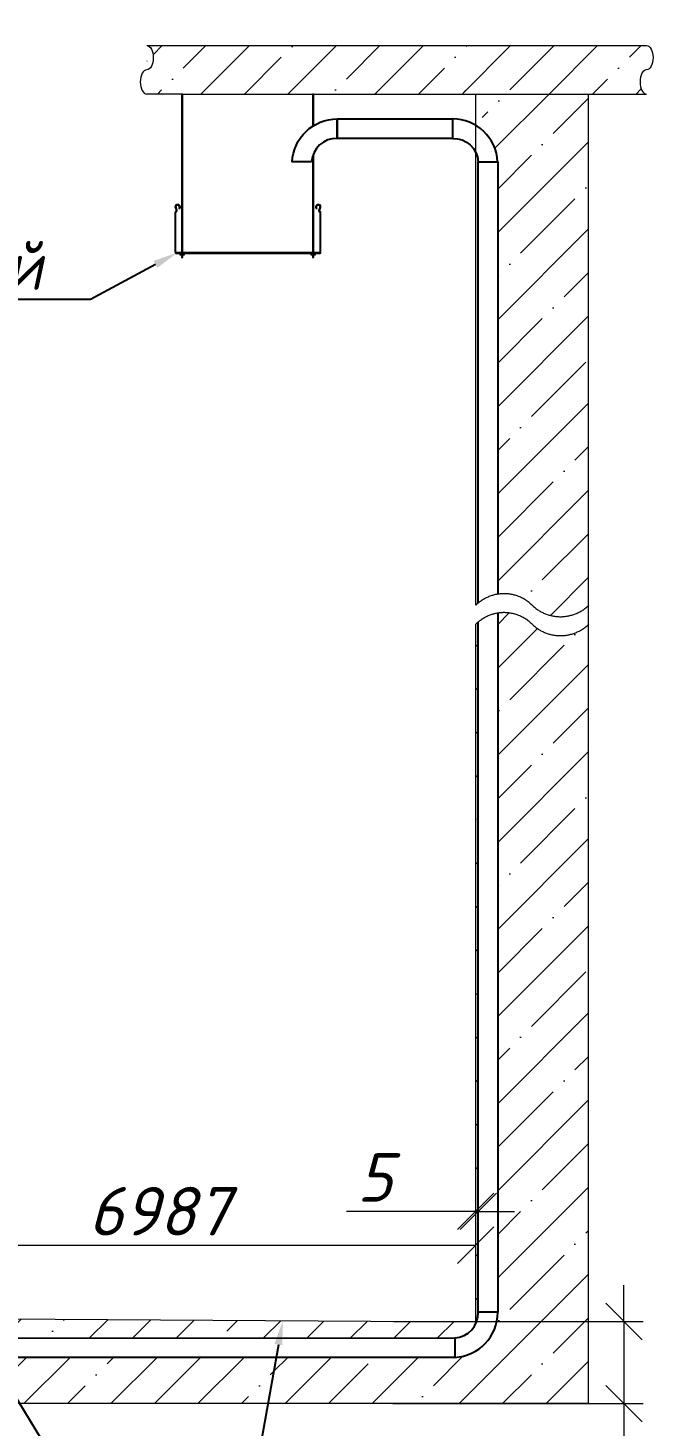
# Model space of a CAD drawing. Header units: millimetres. Extents: x 4247 to 622543, y -201358 to 142419.
# Drawn here: x 245658 to 246947, y -166011 to -163129 of the extents above; entities that cross this region are included whole.
import ezdxf
from ezdxf import colors
from ezdxf.entities.mleader import LeaderData, LeaderLine
from ezdxf.math import Vec2, Vec3

# ---------------------------------------------------------------- set-up
doc = ezdxf.new("R2010")
doc.units = ezdxf.units.MM
doc.linetypes.add('0', pattern=[0])
doc.linetypes.add('ADSK_Линии сетки армирования', pattern=[450, 300, -150])
doc.layers.get('DEFPOINTS').update_dxf_attribs({"color": 252, "lineweight": 9})
doc.layers.add('PDF _Геометрия', color=7, linetype='Continuous')
doc.styles.add('ISOCPEUR100', font='isocpeur.ttf', dxfattribs={"oblique": 15, "height": 100})
doc.styles.add('ISOCPEUR_I', font='isocpeui.ttf', dxfattribs={"width": 0.8, "height": 250})
doc.dimstyles.new('Размеры_text_m75', dxfattribs={"dimtxt": 100, "dimasz": 75, "dimexe": 40, "dimexo": 0, "dimgap": 20, "dimtad": 1, "dimdec": 0, "dimzin": 0, "dimdsep": 46, "dimtxsty": 'ISOCPEUR100', "dimblk": 'OBLIQUE', "dimcen": 1, "dimclrd": 202, "dimclre": 202, "dimclrt": 202, "dimadec": 0, "dimazin": 0, "dimtfac": 1, "dimtdec": 0, "dimtix": 1, "dimtmove": 0, "dimatfit": 0, "dimfxl": 50, "dimtolj": 1, "dimtzin": 0, "dimlwd": 9, "dimlwe": 9, "dimarcsym": 0})
pattern_1 = [(45, (264073.15, -163166.6), (-89.80256, 89.80256), []), (45, (264162.95, -163166.6), (-89.80256, 89.80256), [158.75, -31.75, 0, -31.75])]
pattern_2 = [(45, (264073.15025, -163166.59382), (-0.224506403, 0.224506403), [])]

# ---------------------------------------------------------------- blocks, each defined once
blk = doc.blocks.new('*U48')
at = {"color": 0, "linetype": 'ByBlock', "lineweight": -2}
for p, q in [((-149, 91.9), (-147.7, 90.4)), ((-147.2, 90.8), (-148.4, 92.4)), ((-142, 91.9), (-141.5, 91.4)), ((141.5, 91.4), (142, 91.9)), ((148.4, 92.4), (147.2, 90.8)), ((147.7, 90.4), (149, 91.9)), ((-150, 83.7), (-150, 1.5)), ((-149.3, 1.5), (-149.3, 83.7)), ((149.3, 83.7), (149.3, 1.5)), ((150, 1.5), (150, 83.7)), ((148.5, 0.7), (-148.5, 0.7)), ((-148.5, 0), (148.5, 0))]:
    blk.add_line(p, q, dxfattribs=at)
for centre, radius, start, end in [((-145, 95), 5, 314.427, 217.7596), ((-145, 95), 4.3, 314.427, 217.7596), ((-150.1, 88.5), 3, 298.2115, 37.7596), ((-150.1, 88.5), 3.7, 298.2115, 37.7596), ((145, 95), 5, 322.2404, 225.573), ((145, 95), 4.3, 322.2404, 225.573), ((150.1, 88.5), 3.7, 142.2404, 241.7885), ((150.1, 88.5), 3, 142.2404, 241.7885), ((-147.5, 83.7), 2.5, 118.2115, 180), ((-147.5, 83.7), 1.8, 118.2115, 180), ((147.5, 83.7), 1.8, 0, 61.7885), ((147.5, 83.7), 2.5, 0, 61.7885), ((-148.5, 1.5), 1.5, 180, 270), ((-148.5, 1.5), 0.8, 180, 270), ((148.5, 1.5), 0.8, 270, 0), ((148.5, 1.5), 1.5, 270, 0)]:
    blk.add_arc(centre, radius, start, end, dxfattribs=at)
blk = doc.blocks.new('_Oblique')
at = {"color": 0, "linetype": 'ByBlock', "lineweight": -2}
blk.add_line((-0.5, -0.5), (0.5, 0.5), dxfattribs=at)
blk = doc.blocks.new('*D597')
at = {"color": 202, "lineweight": 9, "transparency": 16777216}
for p, q in [((245273.7, -165638.5), (245273.7, -165598.2)), ((246581.7, -165638.5), (246581.7, -165598.2)), ((245273.7, -165638.2), (246581.7, -165638.2))]:
    blk.add_line(p, q, dxfattribs=at)
at = {"layer": 'DEFPOINTS', "color": 0, "linetype": '0', "transparency": 16777216}
for p in [(245273.7, -165638.5), (246581.7, -165638.2), (246581.7, -165638.5)]:
    blk.add_point(p, dxfattribs=at)
at = {"color": 202, "linetype": '0', "lineweight": 9, "transparency": 16777216, "xscale": 75, "yscale": 75, "zscale": 75, "rotation": 180}
blk.add_blockref('_Oblique', (245273.7, -165638.2), dxfattribs=at)
at = {"color": 202, "linetype": '0', "lineweight": 9, "transparency": 16777216, "xscale": 75, "yscale": 75, "zscale": 75}
blk.add_blockref('_Oblique', (246581.7, -165638.2), dxfattribs=at)
at = {"color": 202, "linetype": '0', "lineweight": 9, "transparency": 16777216, "insert": (245927.7, -165568.2), "char_height": 100, "attachment_point": 5, "style": 'ISOCPEUR100'}
blk.add_mtext('\\A1;6987', dxfattribs=at)
blk = doc.blocks.new('*D598')
at = {"color": 202, "lineweight": 9, "transparency": 16777216}
for p, q in [((246887.3, -165795.6), (246887.3, -165720.6)), ((246411.6, -165795.6), (246927.3, -165795.6)), ((246887.3, -165795.6), (246887.3, -165964.9)), ((246410.2, -165964.9), (246927.3, -165964.9)), ((246887.3, -165964.9), (246887.3, -166531.2))]:
    blk.add_line(p, q, dxfattribs=at)
at = {"layer": 'DEFPOINTS', "color": 0, "linetype": '0', "transparency": 16777216}
for p in [(246411.6, -165795.6), (246410.2, -165964.9), (246887.3, -165964.9)]:
    blk.add_point(p, dxfattribs=at)
at = {"color": 202, "linetype": '0', "lineweight": 9, "transparency": 16777216, "xscale": 75, "yscale": 75, "zscale": 75}
for p, rotation in [((246887.3, -165795.6), 270), ((246887.3, -165964.9), 90)]:
    blk.add_blockref('_Oblique', p, dxfattribs=dict(at, rotation=rotation))
at = {"color": 202, "linetype": '0', "lineweight": 9, "transparency": 16777216, "insert": (246817.3, -166338), "char_height": 100, "width": 1090.71, "attachment_point": 5, "rotation": 90, "style": 'ISOCPEUR100'}
blk.add_mtext('\\A1;{\\fVerdana|b0|i0|c204|p34;\\C204;≥}200', dxfattribs=at)
blk = doc.blocks.new('*D588')
at = {"color": 202, "lineweight": 9, "transparency": 16777216}
for p, q in [((246581.4, -165638.5), (246581.4, -165528.5)), ((246586.7, -165638.5), (246586.7, -165528.5)), ((246581.4, -165568.5), (246314.6, -165568.5)), ((246586.7, -165568.5), (246581.4, -165568.5)), ((246586.7, -165568.5), (246661.7, -165568.5))]:
    blk.add_line(p, q, dxfattribs=at)
at = {"layer": 'DEFPOINTS', "color": 0, "linetype": 'ADSK_Линии сетки армирования', "transparency": 16777216}
for p in [(246586.7, -165568.5), (246581.4, -165638.5), (246586.7, -165638.5)]:
    blk.add_point(p, dxfattribs=at)
at = {"color": 202, "linetype": 'ADSK_Линии сетки армирования', "lineweight": 9, "transparency": 16777216, "xscale": 75, "yscale": 75, "zscale": 75}
blk.add_blockref('_Oblique', (246581.4, -165568.5), dxfattribs=at)
at = {"color": 202, "linetype": 'ADSK_Линии сетки армирования', "lineweight": 9, "transparency": 16777216, "xscale": 75, "yscale": 75, "zscale": 75, "rotation": 180}
blk.add_blockref('_Oblique', (246586.7, -165568.5), dxfattribs=at)
at = {"color": 202, "linetype": 'ADSK_Линии сетки армирования', "lineweight": 9, "transparency": 16777216, "insert": (246373, -165498.5), "char_height": 100, "attachment_point": 5, "style": 'ISOCPEUR100'}
blk.add_mtext('\\A1;5', dxfattribs=at)

msp = doc.modelspace()

# ---------------------------------------------------------------- hatches: boundary and pattern name
at = {"linetype": '0', "lineweight": 9, "true_color": 0x000000, "transparency": 33554636}
h = msp.add_hatch(dxfattribs=at)
h.set_pattern_fill('ANSI35', color=18, scale=20)
h.set_pattern_definition(pattern_1)
h.paths.add_polyline_path([(246169.743, -165869.605), (244665.738, -165869.626), (244144.089, -165964.867), (246152.65, -165964.867)])
h.paths.add_polyline_path([(246586.716, -165776.65), (246586.716, -164353.555, 0.02057901), (246581.718, -164358.142), (246581.718, -165796.669), (245256.662, -165788.328), (245256.662, -165801.758), (245252.696, -165801.758, 0.17140227), (245271.561, -165829.598), (246538.18, -165829.563, 0.40600603)])
h.paths.add_polyline_path([(244274.139, -165805.742), (244277.227, -165804.915, 0.15801355), (244275.577, -165804.164), (244275.577, -165804.473), (244276.592, -165804.473, 0.24301407), (244273.894, -165804.473), (244274.139, -165804.473), (244274.139, -165799.427), (244274.139, -165796.44), (244274.647, -165793.452), (244274.139, -165793.452), (244274.139, -165783.447), (244241.7, -165783.447), (244241.7, -165781.938), (243651.827, -165778.225, -0.30391185), (243651.827, -165871.546, 0.29808013), (243651.827, -165964.867), (243680.075, -165964.867)])
h.paths.add_polyline_path([(244665.738, -165869.626), (244512.154, -165869.628, -0.39486034), (244419.502, -165783.447), (244413.453, -165783.447), (244413.453, -165793.452), (244412.974, -165793.452), (244412.974, -165796.44), (244413.453, -165796.44), (244413.453, -165799.174), (244409.451, -165799.174), (244409.451, -165815.267, 0.07983319), (244410.466, -165817.409), (244412.665, -165817.409), (244413.453, -165821.157), (244413.453, -165824.145), (244412.213, -165825.385), (244404.716, -165825.385), (244403.476, -165824.145), (244403.476, -165821.157), (244404.265, -165817.409), (244406.464, -165817.409, 0.1197514), (244407.478, -165815.267), (244407.478, -165799.174), (244403.476, -165799.174), (244403.476, -165796.44), (244403.984, -165793.452), (244403.476, -165793.452), (244403.476, -165783.447), (244284.116, -165783.447), (244284.116, -165793.452), (244283.638, -165793.452), (244283.638, -165796.44), (244284.116, -165796.44), (244284.116, -165799.174), (244280.143, -165799.174), (244280.143, -165815.267, 0.08817717), (244281.129, -165817.409), (244283.328, -165817.409), (244284.116, -165821.157), (244284.116, -165824.145), (244282.877, -165825.385), (244275.379, -165825.385), (244274.139, -165824.145), (244274.139, -165821.157), (244274.957, -165817.409), (244277.127, -165817.409, 0.1201438), (244278.141, -165815.267), (244278.141, -165804.67), (243680.075, -165964.867), (244144.089, -165964.867)])
h.paths.add_polyline_path([(244276.508, -165814.45), (244274.004, -165814.45, -0.3058707)], flags=16)
h.paths.add_polyline_path([(244281.806, -165814.421, -0.33012014), (244284.285, -165814.421)], flags=16)
h.paths.add_polyline_path([(244281.693, -165804.416, -0.2210294), (244284.371, -165804.416)], flags=16)
h.paths.add_polyline_path([(244405.843, -165814.45), (244403.34, -165814.45, -0.30604116)], flags=16)
h.paths.add_polyline_path([(244411.143, -165814.421, -0.33028872), (244413.622, -165814.421)], flags=16)
h.paths.add_polyline_path([(244411.03, -165804.416, -0.22114294), (244413.706, -165804.416)], flags=16)
h.paths.add_polyline_path([(244129.639, -166661.464), (245866.851, -166661.464), (245866.851, -166254.797), (244129.639, -166254.797)], flags=9)
h.paths.add_polyline_path([(243419.035, -166264.264), (244704.551, -166264.264), (244704.551, -166024.264), (243419.035, -166024.264)], flags=9)
h.paths.add_polyline_path([(241437.262, -166275.952), (242613.808, -166275.952), (242613.808, -166035.952), (241437.262, -166035.952)], flags=9)
h.paths.add_polyline_path([(240089.276, -165751.441), (241374.791, -165751.441), (241374.791, -165511.441), (240089.276, -165511.441)], flags=9)
h.paths.add_polyline_path([(239676.348, -166267.397), (240511.621, -166267.397), (240511.621, -166027.397), (239676.348, -166027.397)], flags=9)
h.paths.add_polyline_path([(244966.519, -164667.917), (245226.519, -164667.917), (245290.37, -164429.62), (245030.37, -164429.62)], flags=9)
h.paths.add_polyline_path([(244736.907, -164465.853), (245006.907, -164465.853), (245070.758, -164227.556), (244800.758, -164227.556)], flags=9)
h.paths.add_polyline_path([(244112.394, -164465.853), (244302.394, -164465.853), (244366.245, -164227.556), (244176.245, -164227.556)], flags=9)
h.paths.add_polyline_path([(244174.487, -164728.364), (244434.487, -164728.364), (244498.339, -164490.068), (244238.339, -164490.068)], flags=9)
h.paths.add_polyline_path([(245391.472, -165607.354), (245591.472, -165607.354), (245655.323, -165369.058), (245455.323, -165369.058)], flags=25)
h.paths.add_polyline_path([(244597.305, -165682.633), (244857.305, -165682.633), (244921.156, -165444.337), (244661.156, -165444.337)], flags=9)
h.paths.add_polyline_path([(244060.357, -165682.718), (244260.357, -165682.718), (244324.208, -165444.422), (244124.208, -165444.422)], flags=9)
h.paths.add_polyline_path([(239812.198, -165594.191), (240072.198, -165594.191), (240136.049, -165355.895), (239876.049, -165355.895)], flags=9)
h.paths.add_polyline_path([(239680.703, -164518.267), (239940.703, -164518.267), (240004.554, -164279.971), (239744.554, -164279.971)], flags=9)
h.paths.add_polyline_path([(239675.125, -164699.323), (239945.125, -164699.323), (240008.976, -164461.027), (239738.976, -164461.027)], flags=9)
h.paths.add_polyline_path([(239355.653, -165430.398), (239355.653, -165110.398), (239117.357, -165046.547), (239117.357, -165366.547)], flags=9)
h.paths.add_polyline_path([(245732.103, -165682.354), (246062.103, -165682.354), (246125.955, -165444.058), (245795.955, -165444.058)], flags=25)
h.paths.add_polyline_path([(244752.912, -163733.513), (245711.397, -163733.513), (245711.397, -163493.513), (244752.912, -163493.513)], flags=9)
h.paths.add_polyline_path([(240835.996, -166565.807), (240835.996, -166168.181), (240597.7, -166104.329), (240597.7, -166501.956)], flags=9)
h.paths.add_polyline_path([(246931.462, -166571.417), (246931.462, -166173.791), (246693.166, -166109.939), (246693.166, -166507.565)], flags=9)
h.paths.add_polyline_path([(242107.292, -165594.191), (242367.292, -165594.191), (242431.144, -165355.895), (242171.144, -165355.895)], flags=9)
h.paths.add_polyline_path([(241998.297, -164518.267), (242258.297, -164518.267), (242322.149, -164279.971), (242062.149, -164279.971)], flags=9)
h.paths.add_polyline_path([(241992.719, -164699.323), (242262.719, -164699.323), (242326.571, -164461.027), (242056.571, -164461.027)], flags=9)
h.paths.add_polyline_path([(241673.248, -165430.398), (241673.248, -165110.398), (241434.951, -165046.547), (241434.951, -165366.547)], flags=9)
h.paths.add_polyline_path([(243153.591, -166565.807), (243153.591, -166168.181), (242915.294, -166104.329), (242915.294, -166501.956)], flags=9)
h.paths.add_polyline_path([(240771.461, -165553.21), (241606.734, -165553.21), (241606.734, -165313.21), (240771.461, -165313.21)], flags=9)
h.paths.add_polyline_path([(242360.27, -165751.441), (243645.785, -165751.441), (243645.785, -165511.441), (242360.27, -165511.441)], flags=9)
h.paths.add_polyline_path([(244517.266, -167120.123), (245913.812, -167120.123), (245913.812, -166713.456), (244517.266, -166713.456)], flags=9)
h.paths.add_polyline_path([(242015.414, -164349.092), (242327.459, -164349.092), (242327.459, -164081.625), (242015.414, -164081.625)], flags=9)
h.paths.add_polyline_path([(239697.82, -164349.092), (239987.576, -164349.092), (239987.576, -164081.625), (239697.82, -164081.625)], flags=9)
h.paths.add_polyline_path([(244679.18, -164971.659), (244991.793, -164971.659), (244991.793, -164703.706), (244679.18, -164703.706)], flags=9)
h.paths.add_polyline_path([(243857.368, -164963.011), (244147.123, -164963.011), (244147.123, -164695.544), (243857.368, -164695.544)], flags=9)
h.paths.add_polyline_path([(239996.408, -163488.612), (244769.408, -163488.612), (244769.408, -163128.612), (239996.408, -163128.612)], flags=9)
h = msp.add_hatch(dxfattribs=at)
h.set_pattern_fill('ANSI35', color=18, scale=20)
h.set_pattern_definition(pattern_1)
edge = h.paths.add_edge_path()
edge.add_ellipse((246933.984, -163239.808), major_axis=(0, 25), ratio=0.53499855, start_angle=360, end_angle=540, ccw=False)
edge.add_ellipse((246933.984, -163189.808), major_axis=(0, 25), ratio=0.53499855, start_angle=-180, end_angle=0)
edge.add_line((246933.984, -163164.808), (245904.337, -163164.808))
edge.add_ellipse((245902.773, -163189.808), major_axis=(0, 25), ratio=0.53499855, start_angle=-180, end_angle=0)
edge.add_ellipse((245902.773, -163239.808), major_axis=(0, 25), ratio=0.53499855, start_angle=360, end_angle=540)
edge.add_line((245902.773, -163264.808), (245974.752, -163264.808))
edge.add_line((245974.752, -163264.808), (245977.231, -163264.808))
edge.add_line((245977.231, -163264.808), (246813.404, -163264.808))
edge.add_line((246813.404, -163264.808), (246932.42, -163264.808))
h = msp.add_hatch(dxfattribs=at)
h.set_pattern_fill('ANSI35', color=18, scale=20)
h.set_pattern_definition(pattern_1)
edge = h.paths.add_edge_path()
edge.add_line((246813.404, -163264.808), (246581.718, -163264.808))
edge.add_line((246581.718, -163264.808), (246581.718, -163329.366))
edge.add_arc((246534.14, -163408.815), 92.606, 2.577481, 59.08473, ccw=False)
edge.add_line((246626.653, -163404.651), (246626.782, -163404.651))
edge.add_line((246626.782, -163404.651), (246626.782, -164296.1))
edge.add_arc((246639.864, -164377.617), 82.561, 45.488492, 99.117298, ccw=False)
edge.add_arc((246756.332, -164258.137), 84.295, 225.969553, 312.614517)
edge.add_line((246813.404, -164320.172), (246813.404, -163264.808))
edge = h.paths.add_edge_path()
edge.add_line((246581.718, -163264.808), (246247.45, -163264.808))
edge.add_line((246247.45, -163264.808), (246190.927, -163264.808))
edge.add_arc((246243.056, -163220.118), 68.664, -40.60643, 220.60643, ccw=False)
edge.add_line((246295.186, -163264.808), (246533.871, -163264.808))
edge.add_arc((246557.795, -163297.087), 40.178, -53.455742, 126.544258, ccw=False)
edge.add_line((246581.718, -163329.366), (246581.718, -163264.808))
edge = h.paths.add_edge_path()
edge.add_arc((246756.332, -164297.176), 84.295, 225.460237, 312.614517, ccw=False)
edge.add_arc((246639.913, -164416.536), 82.441, 45.975278, 99.165102)
edge.add_line((246626.782, -164335.148), (246626.782, -165776.65))
edge.add_arc((246533.97, -165776.884), 92.812, -87.400353, 0.144507, ccw=False)
edge.add_line((246538.18, -165869.6), (246169.743, -165869.605))
edge.add_line((246169.743, -165869.605), (246152.65, -165964.867))
edge.add_line((246152.65, -165964.867), (246813.404, -165964.867))
edge.add_line((246813.404, -165964.867), (246813.404, -164359.21))
at = {"linetype": '0', "lineweight": 9, "true_color": 0x939598, "transparency": 33554636}
h = msp.add_hatch(dxfattribs=at)
h.set_pattern_fill('ANSI31', color=252, scale=0.1)
h.set_pattern_definition(pattern_2)
h.paths.add_polyline_path([(245977.231, -163596.946), (245974.752, -163596.946), (245974.752, -163601.801), (245977.231, -163601.801)])
h.paths.add_polyline_path([(245977.231, -163264.808), (245974.752, -163264.808), (245974.752, -163594.946), (245977.231, -163594.946)])
h = msp.add_hatch(dxfattribs=at)
h.set_pattern_fill('ANSI31', color=252, scale=0.1)
h.set_pattern_definition(pattern_2)
h.paths.add_polyline_path([(246247.45, -163386.229, 0.03420568), (246244.971, -163392.807), (246244.971, -163594.946), (246247.45, -163594.946)])
h.paths.add_polyline_path([(246247.45, -163264.808), (246244.971, -163264.808), (246244.971, -163331.18, -0.00790205), (246247.45, -163329.623)])
h.paths.add_polyline_path([(246247.45, -163596.946), (246244.971, -163596.946), (246244.971, -163601.801), (246247.45, -163601.801)])
h = msp.add_hatch(color=252, dxfattribs=at)
h.dxf.hatch_style = 1
h.paths.add_polyline_path([(245974.752, -163594.946), (245971.752, -163594.946), (245971.752, -163596.946), (245974.752, -163596.946)])
h.paths.add_polyline_path([(245975.991, -163594.946), (245974.752, -163594.946), (245974.752, -163596.946), (245975.991, -163596.946)])
h.paths.add_polyline_path([(245977.231, -163594.946), (245975.991, -163594.946), (245975.991, -163595.946), (245975.991, -163596.946), (245977.231, -163596.946)])
h.paths.add_polyline_path([(245980.231, -163594.946), (245977.231, -163594.946), (245977.231, -163596.946), (245980.231, -163596.946)])
h = msp.add_hatch(color=252, dxfattribs=at)
h.dxf.hatch_style = 1
h.paths.add_polyline_path([(246244.971, -163594.946), (246241.971, -163594.946), (246241.971, -163596.946), (246244.971, -163596.946)])
h.paths.add_polyline_path([(246246.21, -163594.946), (246244.971, -163594.946), (246244.971, -163596.946), (246246.21, -163596.946)])
h.paths.add_polyline_path([(246247.45, -163594.946), (246246.21, -163594.946), (246246.21, -163595.946), (246246.21, -163596.946), (246247.45, -163596.946)])
h.paths.add_polyline_path([(246250.45, -163594.946), (246247.45, -163594.946), (246247.45, -163596.946), (246250.45, -163596.946)])

# ---------------------------------------------------------------- linework, layer by layer
at = {"color": 18, "linetype": '0', "lineweight": 9, "true_color": 0x000000}
for p, q in [((245902.773, -163164.808), (246933.984, -163164.808)), ((245974.752, -163264.808), (245902.773, -163264.808)), ((245977.231, -163264.808), (246813.404, -163264.808)), ((246813.404, -163264.808), (246813.404, -165964.867)), ((246813.404, -165964.867), (243651.827, -165964.867))]:
    msp.add_line(p, q, dxfattribs=at)
at = {"color": 30, "linetype": '0', "lineweight": 25, "true_color": 0xff8000}
msp.add_line((246626.782, -165776.65), (246586.716, -165776.65), dxfattribs=at)
at = {"color": 18, "linetype": '0', "lineweight": 9, "true_color": 0x000000}
for points in [[(245974.752, -163264.808), (245974.752, -163601.801), (245977.231, -163601.801), (245977.231, -163264.808), (245974.752, -163264.808)], [(246244.971, -163264.808), (246244.971, -163331.18)], [(246247.45, -163329.623), (246247.45, -163264.808), (246244.971, -163264.808)], [(246581.718, -164319.005), (246581.718, -163264.808)], [(246813.404, -163264.808), (246933.984, -163264.808)], [(246244.971, -163392.807), (246244.971, -163601.801), (246247.45, -163601.801), (246247.45, -163386.229)], [(245974.752, -163596.946), (245971.752, -163596.946), (245971.752, -163594.946), (245977.231, -163594.946), (245980.231, -163594.946), (245980.231, -163596.946), (245974.752, -163596.946)], [(245975.991, -163595.946), (245975.991, -163594.946), (245975.991, -163596.946)], [(246244.971, -163596.946), (246241.971, -163596.946), (246241.971, -163594.946), (246247.45, -163594.946), (246250.45, -163594.946), (246250.45, -163596.946), (246244.971, -163596.946)], [(246246.21, -163595.946), (246246.21, -163594.946), (246246.21, -163596.946)], [(246581.718, -165796.669), (246581.718, -164358.142)], [(246581.718, -165796.669), (243651.827, -165778.225)]]:
    msp.add_lwpolyline(points, dxfattribs=at)
at = {"color": 30, "linetype": '0', "lineweight": 25, "true_color": 0xff8000}
for points in [[(246242.879, -163404.651), (246202.943, -163404.651, -0.40194154), (246295.724, -163316.21), (246295.724, -163356.203, 0.40589503)], [(246586.716, -163404.651), (246626.653, -163404.651, 0.40194154), (246533.871, -163316.21), (246533.871, -163356.203, -0.40589503)]]:
    msp.add_lwpolyline(points, format="xyb", close=True, dxfattribs=at)
for points in [[(246295.724, -163316.21), (246533.871, -163316.21), (246533.871, -163356.203), (246295.724, -163356.203)], [(244512.154, -165829.619), (246538.18, -165829.563), (246538.18, -165869.6), (244512.154, -165869.628)]]:
    msp.add_lwpolyline(points, close=True, dxfattribs=at)
for points in [[(246586.716, -164314.516), (246586.716, -163404.651), (246626.782, -163404.651), (246626.782, -164296.109)], [(246626.782, -164335.148), (246626.782, -165776.65), (246586.716, -165776.65), (246586.716, -164353.555)]]:
    msp.add_lwpolyline(points, dxfattribs=at)
at = {"color": 18, "linetype": 'ADSK_Линии сетки армирования', "lineweight": 9, "true_color": 0x000000}
for centre, radius, start, end in [((246639.864, -164377.617), 82.561, 45.488492, 134.771227), ((246756.332, -164258.137), 84.295, 225.969553, 314.030447), ((246639.913, -164416.536), 82.441, 45.454512, 134.91433), ((246756.332, -164297.176), 84.295, 225.969553, 314.030447)]:
    msp.add_arc(centre, radius, start, end, dxfattribs=at)
at = {"color": 30, "linetype": '0', "lineweight": 25, "true_color": 0xff8000}
for centre, radius, start, end in [((246533.97, -165776.884), 92.812, 272.599647, 0.144507), ((246535.237, -165778.146), 51.501, 273.275361, 1.665157)]:
    msp.add_arc(centre, radius, start, end, dxfattribs=at)
at = {"color": 18, "linetype": '0', "lineweight": 9, "true_color": 0x000000, "extrusion": (0, 0, -1)}
for centre in [(245902.773, -163189.808), (246933.984, -163189.808)]:
    msp.add_ellipse(centre, major_axis=(0, 25), ratio=0.53499855, start_param=6.28318531, end_param=9.42477796, dxfattribs=at)
at = {"color": 18, "linetype": '0', "lineweight": 9, "true_color": 0x000000}
for centre in [(245902.773, -163239.808), (246933.984, -163239.808)]:
    msp.add_ellipse(centre, major_axis=(0, 25), ratio=0.53499855, start_param=6.28318531, end_param=9.42477796, dxfattribs=at)
at = {"layer": 'PDF _Геометрия', "color": 30, "linetype": '0', "lineweight": 9, "true_color": 0xff8000}
msp.add_line((246538.18, -165829.563), (246538.18, -165869.6), dxfattribs=at)

# ---------------------------------------------------------------- block references
at = {"color": 18, "true_color": 0x000000}
msp.add_blockref('*U48', (246111.585, -163593.022), dxfattribs=at)

# ---------------------------------------------------------------- dimensions: what is measured, and where the dimension line sits
at = {"color": 30, "linetype": 'ADSK_Линии сетки армирования', "lineweight": 9, "true_color": 0xf26722}
dim = msp.add_linear_dim(base=(246586.716, -165568.485), p1=(246581.439, -165638.485), p2=(246586.716, -165638.485), dimstyle='Размеры_text_m75', dxfattribs=at)
dim.commit()
dim.dimension.update_dxf_attribs({"geometry": '*D588', "text_midpoint": (246373.042, -165568.485), "dimtype": 160})
at = {"color": 18, "linetype": '0', "lineweight": 9, "true_color": 0x000000}
dim = msp.add_linear_dim(base=(246581.718, -165638.206), p1=(245273.66, -165638.485), p2=(246581.718, -165638.485), text='6987', dimstyle='Размеры_text_m75', dxfattribs=at)
dim.commit()
dim.dimension.update_dxf_attribs({"geometry": '*D597', "text_midpoint": (245927.689, -165568.206)})
at = {"color": 220, "linetype": '0', "lineweight": 9}
dim = msp.add_linear_dim(base=(246887.314, -165964.867), p1=(246411.642, -165795.611), p2=(246410.176, -165964.867), angle=90, text='{\\fVerdana|b0|i0|c204|p34;\\C204;≥}200', dimstyle='Размеры_text_m75', dxfattribs=at)
dim.commit()
dim.dimension.update_dxf_attribs({"geometry": '*D598', "text_midpoint": (246887.314, -166338.018), "dimtype": 160})

# ---------------------------------------------------------------- leaders
at = {"color": 18, "linetype": '0', "lineweight": 9, "true_color": 0x000000}
ml = msp.add_multileader_mtext('Standard', dxfattribs=at)
ml.set_content('Лоток кабельный', color=7, style='ISOCPEUR_I')
ml.set_leader_properties(color=7, linetype='Continuous', lineweight=25)
ml.build(insert=Vec2(0, 0))
ml.multileader.update_dxf_attribs({"text_left_attachment_type": 6, "text_right_attachment_type": 6, "dogleg_length": 50, "arrow_head_size": 50})
ctx = ml.context
ctx.base_point, ctx.char_height, ctx.arrow_head_size, ctx.landing_gap_size, ctx.plane_origin = Vec3(244737.427, -163688.513), 100, 50, 50, Vec3(244942.975, -166387.999)
ctx.left_attachment, ctx.right_attachment, ctx.text_align_type = 6, 6, 2
notes = []
notes.append((ctx, [(1, (1, 1, 0), (245786.397, -163688.513), (-1, 0), 50, [(0, [(245964.89, -163592.322)], 0, [])])]))
ctx.mtext.insert, ctx.mtext.alignment, ctx.mtext.flow_direction = Vec3(245686.397, -163568.513), 3, 5
ml = msp.add_multileader_mtext('Standard', dxfattribs=at)
ml.set_content('Бетонное основание, \\Pглубиной не менее 200мм', color=7, style='ISOCPEUR_I')
ml.set_leader_properties(color=7, linetype='Continuous', lineweight=25)
ml.build(insert=Vec2(0, 0))
ml.multileader.update_dxf_attribs({"text_left_attachment_type": 6, "text_right_attachment_type": 6, "dogleg_length": 50, "arrow_head_size": 50})
ctx = ml.context
ctx.base_point, ctx.char_height, ctx.arrow_head_size, ctx.landing_gap_size, ctx.plane_origin = Vec3(244504.024, -166918.456), 100, 50, 50, Vec3(242776.821, -167701.922)
ctx.left_attachment, ctx.right_attachment, ctx.text_align_type = 6, 6, 2
notes.append((ctx, [(1, (1, 1, 0), (245981.539, -166918.456), (-1, 0), 50, [(0, [(246183.281, -165794.16)], 0, [])])]))
ctx.mtext.insert, ctx.mtext.alignment, ctx.mtext.flow_direction = Vec3(245881.539, -166788.456), 3, 5
ml = msp.add_multileader_mtext('Standard', dxfattribs=at)
ml.set_content('Две закладные трубы ДУ40 \\Pотдельно к каждому турникету', color=7, style='ISOCPEUR_I')
ml.set_leader_properties(color=7, linetype='Continuous', lineweight=25)
ml.build(insert=Vec2(0, 0))
ml.multileader.update_dxf_attribs({"text_left_attachment_type": 6, "text_right_attachment_type": 6, "dogleg_length": 50, "arrow_head_size": 50})
ctx = ml.context
ctx.base_point, ctx.char_height, ctx.arrow_head_size, ctx.landing_gap_size, ctx.plane_origin = Vec3(244117.791, -166459.797), 100, 50, 50, Vec3(245182.911, -168843.601)
ctx.left_attachment, ctx.right_attachment, ctx.text_align_type = 6, 6, 2
notes.append((ctx, [(1, (1, 1, 0), (245941.851, -166459.797), (-1, 0), 50, [(0, [(245558.095, -165829.591)], 0, [])])]))
ctx.mtext.insert, ctx.mtext.alignment, ctx.mtext.flow_direction = Vec3(245841.851, -166329.797), 3, 5
for ctx, leaders in notes:
    for number, flags, end, landing, length, lines in leaders:
        leader = LeaderData()
        leader.index, (leader.has_last_leader_line, leader.has_dogleg_vector, leader.attachment_direction) = number, flags
        leader.last_leader_point, leader.dogleg_vector, leader.dogleg_length = Vec3(end), Vec3(landing), length
        for number, points, colour, breaks in lines:
            line = LeaderLine()
            line.index, line.vertices, line.color, line.breaks = number, Vec3.list(points), colors.encode_raw_color(colour), breaks
            leader.lines.append(line)
        ctx.leaders.append(leader)

doc.saveas('drawing.dxf')
